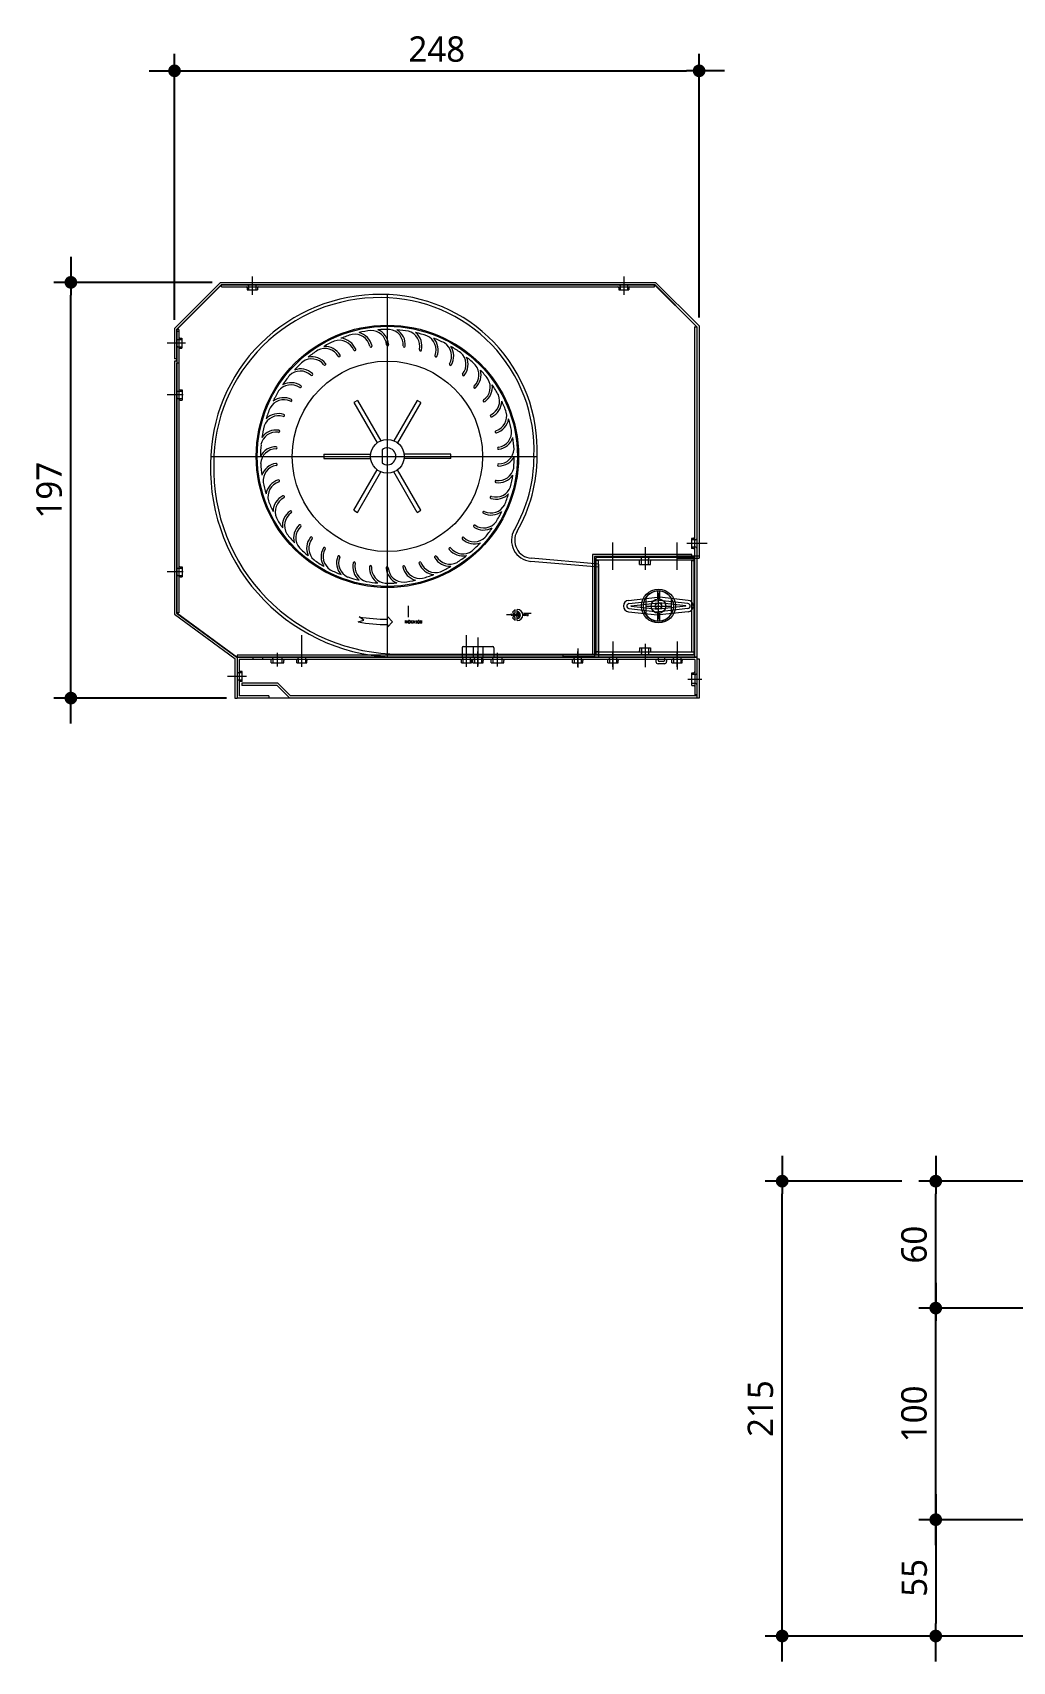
# Model space of a CAD drawing. Header units: millimetres. Extents: x 232323 to 272954, y -5343 to 8721.
# Drawn here: x 269869 to 270333, y 1495 to 2265 of the extents above; entities that cross this region are included whole.
import ezdxf

# ---------------------------------------------------------------- set-up
doc = ezdxf.new("R2010")
doc.units = ezdxf.units.MM
doc.header["$MEASUREMENT"] = 0
doc.layers.get('0').update_dxf_attribs({"linetype": 'CONTINUOUS'})
doc.layers.add('A-DIMS', color=7, linetype='CONTINUOUS', lineweight=25)
doc.layers.add('A-XXXX-FIN2', color=6, linetype='CONTINUOUS', lineweight=20)
doc.styles.add('HY울릉도L', font='')
doc.styles.get("Standard").update_dxf_attribs({"font": 'SIMPLEX.shx'})
doc.styles.add('맑은고딕', font='malgun.ttf')
doc.styles.get('HY울릉도L').set_extended_font_data('HYwulM')
doc.dimstyles.new('CDIM', dxfattribs={"dimtxt": 3, "dimasz": 1.5, "dimexe": 2, "dimexo": 1, "dimgap": 1, "dimtad": 1, "dimdec": 0, "dimrnd": 0.5, "dimzin": 0, "dimdsep": 32, "dimlunit": 6, "dimtxsty": 'HY울릉도L', "dimblk1": '_CIDOT', "dimblk2": '_CIDOT', "dimsah": 1, "dimcen": 5.5, "dimclrd": 2, "dimclre": 2, "dimclrt": 7, "dimadec": 0, "dimazin": 0, "dimtfac": 1, "dimtdec": 0, "dimtix": 1, "dimtmove": 2, "dimatfit": 1, "dimldrblk": '_CIDOT', "dimfxl": 1, "dimtolj": 1, "dimtzin": 0, "dimlwd": -1, "dimarcsym": 0})

# ---------------------------------------------------------------- blocks, each defined once
blk = doc.blocks.new('_CIDOT')
at = {"color": 0, "linetype": 'ByBlock'}
blk.add_line((2, 0), (-1, 0), dxfattribs=at)
at = {"color": 0, "linetype": 'ByBlock', "const_width": 0.5}
blk.add_lwpolyline([(-0.25, 0, 1), (0.25, 0, 1)], format="xyb", close=True, dxfattribs=at)
blk = doc.blocks.new('*D74')
at = {"layer": 'A-DIMS', "lineweight": -2, "transparency": 16777216}
for p, q in [((270362.22, 1722.15), (270288.29, 1722.15)), ((270419.22, 1662.15), (270288.29, 1662.15))]:
    blk.add_line(p, q, dxfattribs=at)
at = {"layer": 'A-DIMS', "transparency": 16777216}
blk.add_line((270296.29, 1668.15), (270296.29, 1716.15), dxfattribs=at)
at = {"layer": 'A-DIMS', "transparency": 16777216, "xscale": 6, "yscale": 6, "zscale": 6}
for p, rotation in [((270296.29, 1722.15), 90), ((270296.29, 1662.15), 270)]:
    blk.add_blockref('_CIDOT', p, dxfattribs=dict(at, rotation=rotation))
at = {"layer": 'A-DIMS', "color": 3, "transparency": 16777216, "insert": (270286.09, 1692.15), "char_height": 12, "attachment_point": 5, "rotation": 90, "style": '맑은고딕'}
blk.add_mtext('\\A1;60', dxfattribs=at)
blk = doc.blocks.new('*D76')
at = {"layer": 'A-DIMS', "lineweight": -2, "transparency": 16777216}
for p, q in [((270280.29, 1722.15), (270215.69, 1722.15)), ((270341.42, 1507.15), (270215.69, 1507.15))]:
    blk.add_line(p, q, dxfattribs=at)
at = {"layer": 'A-DIMS', "transparency": 16777216}
blk.add_line((270223.69, 1513.15), (270223.69, 1716.15), dxfattribs=at)
at = {"layer": 'A-DIMS', "transparency": 16777216, "xscale": 6, "yscale": 6, "zscale": 6}
for p, rotation in [((270223.69, 1722.15), 90), ((270223.69, 1507.15), 270)]:
    blk.add_blockref('_CIDOT', p, dxfattribs=dict(at, rotation=rotation))
at = {"layer": 'A-DIMS', "color": 3, "transparency": 16777216, "insert": (270213.46, 1614.65), "char_height": 12, "attachment_point": 5, "rotation": 90, "style": '맑은고딕'}
blk.add_mtext('\\A1;215', dxfattribs=at)
blk = doc.blocks.new('*D77')
at = {"layer": 'A-DIMS', "lineweight": -2, "transparency": 16777216}
for p, q in [((270419.22, 1562.15), (270288.29, 1562.15)), ((270346.62, 1507.15), (270288.29, 1507.15))]:
    blk.add_line(p, q, dxfattribs=at)
at = {"layer": 'A-DIMS', "transparency": 16777216}
blk.add_line((270296.29, 1556.15), (270296.29, 1513.15), dxfattribs=at)
at = {"layer": 'A-DIMS', "transparency": 16777216, "xscale": 6, "yscale": 6, "zscale": 6}
for p, rotation in [((270296.29, 1562.15), 90), ((270296.29, 1507.15), 270)]:
    blk.add_blockref('_CIDOT', p, dxfattribs=dict(at, rotation=rotation))
at = {"layer": 'A-DIMS', "color": 3, "transparency": 16777216, "insert": (270286.19, 1534.65), "char_height": 12, "attachment_point": 5, "rotation": 90, "style": '맑은고딕'}
blk.add_mtext('\\A1;55', dxfattribs=at)
blk = doc.blocks.new('*D78')
at = {"layer": 'A-DIMS', "lineweight": -2, "transparency": 16777216}
for p, q in [((270418.6, 1662.15), (270288.29, 1662.15)), ((270418.6, 1562.15), (270288.29, 1562.15))]:
    blk.add_line(p, q, dxfattribs=at)
at = {"layer": 'A-DIMS', "transparency": 16777216}
blk.add_line((270296.29, 1568.15), (270296.29, 1656.15), dxfattribs=at)
at = {"layer": 'A-DIMS', "transparency": 16777216, "xscale": 6, "yscale": 6, "zscale": 6}
for p, rotation in [((270296.29, 1662.15), 90), ((270296.29, 1562.15), 270)]:
    blk.add_blockref('_CIDOT', p, dxfattribs=dict(at, rotation=rotation))
at = {"layer": 'A-DIMS', "color": 3, "transparency": 16777216, "insert": (270286.06, 1612.15), "char_height": 12, "attachment_point": 5, "rotation": 90, "style": '맑은고딕'}
blk.add_mtext('\\A1;100', dxfattribs=at)
blk = doc.blocks.new('*D93')
at = {"layer": 'A-DIMS', "lineweight": -2, "transparency": 16777216}
for p, q in [((269936.41, 2129.22), (269936.41, 2255)), ((270184.41, 2130.42), (270184.41, 2255))]:
    blk.add_line(p, q, dxfattribs=at)
at = {"layer": 'A-DIMS', "transparency": 16777216}
blk.add_line((269942.41, 2247), (270178.41, 2247), dxfattribs=at)
at = {"layer": 'A-DIMS', "transparency": 16777216, "xscale": 6, "yscale": 6, "zscale": 6, "rotation": 180}
blk.add_blockref('_CIDOT', (269936.41, 2247), dxfattribs=at)
at = {"layer": 'A-DIMS', "transparency": 16777216, "xscale": 6, "yscale": 6, "zscale": 6}
blk.add_blockref('_CIDOT', (270184.41, 2247), dxfattribs=at)
at = {"layer": 'A-DIMS', "color": 3, "transparency": 16777216, "insert": (270060.41, 2257.2), "char_height": 12, "attachment_point": 5, "style": '맑은고딕'}
blk.add_mtext('\\A1;248', dxfattribs=at)
blk = doc.blocks.new('*D94')
at = {"layer": 'A-DIMS', "lineweight": -2, "transparency": 16777216}
for p, q in [((269954.19, 2147), (269879.41, 2147)), ((269960.96, 1950.5), (269879.41, 1950.5))]:
    blk.add_line(p, q, dxfattribs=at)
at = {"layer": 'A-DIMS', "transparency": 16777216}
blk.add_line((269887.41, 1956.5), (269887.41, 2141), dxfattribs=at)
at = {"layer": 'A-DIMS', "transparency": 16777216, "xscale": 6, "yscale": 6, "zscale": 6}
for p, rotation in [((269887.41, 2147), 90), ((269887.41, 1950.5), 270)]:
    blk.add_blockref('_CIDOT', p, dxfattribs=dict(at, rotation=rotation))
at = {"layer": 'A-DIMS', "color": 3, "transparency": 16777216, "insert": (269877.17, 2048.75), "char_height": 12, "attachment_point": 5, "rotation": 90, "style": '맑은고딕'}
blk.add_mtext('\\A1;197', dxfattribs=at)

msp = doc.modelspace()

# ---------------------------------------------------------------- linework, layer by layer
at = {"layer": 'A-XXXX-FIN2'}
for p, q in [((269973.19, 2149.8), (269973.19, 2142.21)), ((269973.19, 2148.7), (269973.19, 2141.11)), ((270148.82, 2149.8), (270148.82, 2142.21)), ((270148.82, 2148.7), (270148.82, 2141.11)), ((269936.41, 2125.22), (269958.19, 2147)), ((269937.41, 2124.8), (269958.61, 2146)), ((269937.51, 2124.76), (269958.65, 2145.9)), ((269958.19, 2147), (270163.82, 2147)), ((269958.61, 2146), (270163.41, 2146)), ((269958.65, 2145.9), (270163.37, 2145.9)), ((269958.65, 2144.9), (269958.65, 2145.9)), ((269958.65, 2144.9), (270163.37, 2144.9)), ((269970.76, 2144.4), (269970.76, 2143.4)), ((269970.76, 2143.4), (269975.56, 2143.4)), ((269971.46, 2145.4), (269971.46, 2143.4)), ((269974.86, 2145.4), (269974.86, 2143.4)), ((269975.56, 2144.4), (269975.56, 2143.4)), ((270037.04, 1969.99), (270037.04, 2141.24)), ((270146.39, 2144.4), (270146.39, 2143.4)), ((270146.39, 2143.4), (270151.19, 2143.4)), ((270147.09, 2145.4), (270147.09, 2143.4)), ((270150.49, 2145.4), (270150.49, 2143.4)), ((270151.19, 2144.4), (270151.19, 2143.4)), ((270163.37, 2145.9), (270183.31, 2125.96)), ((270163.37, 2144.9), (270163.37, 2145.9)), ((270183.41, 2126), (270163.41, 2146)), ((270184.41, 2126.42), (270163.82, 2147)), ((269936.41, 2125.22), (269936.41, 2110.8)), ((270182.31, 2125.96), (270182.31, 1969.8)), ((270182.31, 2125.96), (270183.31, 2125.96)), ((270183.31, 2125.96), (270183.31, 1969.8)), ((270183.41, 2126), (270183.41, 2017.7)), ((270184.41, 2126.42), (270184.41, 2016.7)), ((269940.46, 2118.3), (269932.88, 2118.3)), ((269941.66, 2118.3), (269934.08, 2118.3)), ((269937.41, 2124.8), (269937.41, 2110.8)), ((269937.41, 2124), (269937.41, 2109.8)), ((269937.41, 2124), (269938.41, 2124)), ((269937.51, 2124.76), (269937.51, 1990.75)), ((269938.51, 2124.76), (269937.51, 2124.76)), ((269937.91, 2120), (269939.91, 2120)), ((269938.41, 2124), (269938.41, 2108.8)), ((269938.51, 2124.76), (269938.51, 1990.75)), ((269938.91, 2120.7), (269939.91, 2120.7)), ((269939.91, 2120.7), (269939.91, 2115.9)), ((269937.41, 2110.8), (269936.41, 2110.8)), ((269936.41, 2109.8), (269936.41, 1990.2)), ((269937.41, 2109.8), (269936.41, 2109.8)), ((269937.91, 2116.6), (269939.91, 2116.6)), ((269938.91, 2115.9), (269939.91, 2115.9)), ((269937.41, 2108.8), (269937.41, 1990.7)), ((269938.41, 2108.8), (269937.41, 2108.8)), ((269938.01, 2095.5), (269940.01, 2095.5)), ((269939.01, 2096.2), (269940.01, 2096.2)), ((269940.01, 2096.2), (269940.01, 2091.4)), ((269940.46, 2093.81), (269932.88, 2093.81)), ((269940.46, 2093.8), (269932.88, 2093.8)), ((269938.01, 2092.1), (269940.01, 2092.1)), ((269939.01, 2091.4), (269940.01, 2091.4)), ((270022.91, 2091.23), (270021.18, 2090.23)), ((270021.18, 2090.23), (270032.2, 2071.13)), ((270022.91, 2091.23), (270033.93, 2072.13)), ((270051.16, 2091.23), (270040.14, 2072.13)), ((270052.89, 2090.23), (270041.87, 2071.13)), ((270052.89, 2090.23), (270051.16, 2091.23)), ((269953.51, 2064.76), (270107.86, 2064.76)), ((270007.05, 2065.76), (270029.1, 2065.76)), ((270007.05, 2065.76), (270007.05, 2063.76)), ((270007.05, 2063.76), (270029.1, 2063.76)), ((270034.54, 2067.88), (270034.54, 2061.64)), ((270067.02, 2065.76), (270044.97, 2065.76)), ((270067.02, 2063.76), (270044.97, 2063.76)), ((270067.02, 2063.76), (270067.02, 2065.76)), ((270021.18, 2039.29), (270032.2, 2058.38)), ((270022.91, 2038.29), (270033.93, 2057.38)), ((270051.16, 2038.29), (270040.14, 2057.38)), ((270052.89, 2039.29), (270041.87, 2058.38)), ((270021.18, 2039.29), (270022.91, 2038.29)), ((270051.16, 2038.29), (270052.89, 2039.29)), ((270181.81, 2026), (270180.81, 2026)), ((270180.81, 2026), (270180.81, 2021.2)), ((270182.81, 2025.3), (270180.81, 2025.3)), ((270180.92, 2018.4), (270134.02, 2018.4)), ((270134.02, 2018.4), (270134.02, 1971)), ((270180.92, 2017.4), (270135.02, 2017.4)), ((270135.02, 2017.4), (270135.02, 1970)), ((270143.7, 2011.17), (270143.7, 2024.07)), ((270158.85, 2021.9), (270158.85, 2011.79)), ((270158.85, 2021.2), (270158.85, 2011.2)), ((270174, 2011.17), (270174, 2024.07)), ((270174.41, 2017.7), (270174.41, 2016.7)), ((270174.41, 2017.7), (270184.41, 2017.7)), ((270186.26, 2023.6), (270178.68, 2023.6)), ((270188.2, 2023.6), (270180.61, 2023.6)), ((270182.81, 2021.9), (270180.81, 2021.9)), ((270181.81, 2021.2), (270180.81, 2021.2)), ((270180.92, 2017.4), (270180.92, 2018.4)), ((269940.46, 2010.21), (269932.88, 2010.21)), ((269940.46, 2010.2), (269932.88, 2010.2)), ((269938.01, 2011.9), (269940.01, 2011.9)), ((269939.01, 2012.6), (269940.01, 2012.6)), ((269940.01, 2012.6), (269940.01, 2007.8)), ((270137.04, 2012.31), (270104.85, 2015.12)), ((270137.04, 2013.81), (270104.98, 2016.62)), ((270135.7, 1971.1), (270135.7, 2016.9)), ((270182, 2016.9), (270135.7, 2016.9)), ((270182, 2015.7), (270135.7, 2015.7)), ((270136.9, 2015.6), (270135.7, 2015.6)), ((270136.9, 1972.4), (270136.9, 2015.6)), ((270137.04, 1969.81), (270137.04, 2013.81)), ((270156.25, 2013.7), (270156.25, 2015.2)), ((270156.25, 2013.7), (270161.45, 2013.7)), ((270157.25, 2013.7), (270157.25, 2016.4)), ((270160.45, 2013.7), (270160.45, 2016.4)), ((270161.45, 2013.7), (270161.45, 2015.2)), ((270174.41, 2016.7), (270184.41, 2016.7)), ((270180.8, 2015.6), (270180.8, 1972.4)), ((270180.8, 2015.6), (270182, 2015.6)), ((270182, 2016.9), (270182, 1971.1)), ((269938.01, 2008.5), (269940.01, 2008.5)), ((269939.01, 2007.8), (269940.01, 2007.8)), ((270047.05, 1988.78), (270047.05, 1994.16)), ((270151.09, 1996.69), (270164.74, 1998.18)), ((270151.26, 1995.2), (270164.91, 1996.69)), ((270152.3, 1994.1), (270165.04, 1995.49)), ((270159.2, 1997.71), (270159.2, 1990.3)), ((270164.7, 2001.19), (270164.7, 1997.37)), ((270165.2, 1987.8), (270165.2, 2000.2)), ((270178.1, 1994.1), (270165.36, 1995.49)), ((270179.14, 1995.2), (270165.49, 1996.69)), ((270179.3, 1996.69), (270165.65, 1998.18)), ((270165.7, 2001.19), (270165.7, 1997.37)), ((270171.2, 1997.71), (270171.2, 1990.3)), ((269936.41, 1990.2), (269964.96, 1969.2)), ((269937.41, 1990.7), (269965.96, 1969.7)), ((269937.51, 1990.75), (269966, 1969.8)), ((269938.51, 1990.75), (269937.51, 1990.75)), ((270023.23, 1986.47), (270025.92, 1987.3)), ((270025.92, 1987.3), (270023.66, 1988.93)), ((270037.04, 1987.76), (270037.04, 1989.01)), ((270039.54, 1986.51), (270037.04, 1989.01)), ((270039.54, 1986.51), (270037.04, 1984.01)), ((270095.48, 1989.83), (270093.28, 1989.83)), ((270096.98, 1990.31), (270096.19, 1991.09)), ((270096.98, 1989.2), (270096.19, 1988.41)), ((270097.53, 1991.03), (270097.53, 1992.21)), ((270097.53, 1987.29), (270097.53, 1988.47)), ((270098.45, 1990.67), (270098.45, 1992.38)), ((270098.45, 1987.13), (270098.45, 1988.83)), ((270101.32, 1990.58), (270104.96, 1990.58)), ((270151.09, 1991.32), (270164.74, 1989.83)), ((270151.26, 1992.81), (270164.91, 1991.32)), ((270152.3, 1993.9), (270165.04, 1992.51)), ((270159.37, 1994), (270171.02, 1994)), ((270164.7, 1990.64), (270164.7, 1986.82)), ((270178.1, 1993.9), (270165.36, 1992.51)), ((270179.14, 1992.81), (270165.49, 1991.32)), ((270179.3, 1991.32), (270165.65, 1989.83)), ((270165.7, 1990.64), (270165.7, 1986.82)), ((269996.59, 1967.91), (269996.59, 1980.31)), ((270037.04, 1985.26), (270037.04, 1984.01)), ((270074.41, 1967.91), (270074.41, 1980.31)), ((270079.86, 1979.2), (270079.86, 1965.83)), ((269985.04, 1965.44), (269985.04, 1971.97)), ((269996.59, 1965.21), (269996.59, 1972.59)), ((270042.69, 1971.31), (270137.04, 1971.31)), ((270072.36, 1974.31), (270072.36, 1969.81)), ((270072.86, 1974.81), (270086.86, 1974.81)), ((270074.41, 1965.21), (270074.41, 1972.59)), ((270077.61, 1974.81), (270077.61, 1969.81)), ((270079.86, 1965.21), (270079.86, 1972.59)), ((270082.11, 1974.81), (270082.11, 1969.81)), ((270087.36, 1974.31), (270087.36, 1969.81)), ((270089.04, 1965.44), (270089.04, 1971.97)), ((270127.02, 1974), (270127.02, 1965)), ((270127.02, 1965.21), (270127.02, 1972.59)), ((270136.9, 1972.4), (270135.7, 1972.4)), ((270135.7, 1972.3), (270182, 1972.3)), ((270135.7, 1971.1), (270182, 1971.1)), ((270143.7, 1977.22), (270143.7, 1963.94)), ((270143.7, 1965.21), (270143.7, 1972.59)), ((270156.25, 1974.3), (270161.45, 1974.3)), ((270156.25, 1974.3), (270156.25, 1972.8)), ((270157.25, 1974.3), (270157.25, 1971.6)), ((270158.85, 1976.1), (270158.85, 1965.1)), ((270160.45, 1974.3), (270160.45, 1971.6)), ((270161.45, 1974.3), (270161.45, 1972.8)), ((270174, 1977.22), (270174, 1963.94)), ((270174, 1965.21), (270174, 1972.59)), ((270180.8, 1972.4), (270182, 1972.4)), ((269964.96, 1969.2), (269964.96, 1950.5)), ((269965.96, 1969.7), (269965.96, 1950.5)), ((269965.96, 1969.7), (269965.96, 1950.5)), ((270183.41, 1969.7), (269965.96, 1969.7)), ((270182.31, 1970.8), (269966, 1970.8)), ((269966, 1970.8), (269966, 1969.8)), ((270183.31, 1969.8), (269966, 1969.8)), ((270182.41, 1968.7), (269966.96, 1968.7)), ((269966.96, 1968.7), (269966.96, 1951.5)), ((269973.46, 1969.7), (269973.46, 1968.7)), ((269977.96, 1969.7), (269977.96, 1968.7)), ((269982.04, 1967.2), (269982.04, 1968.2)), ((269982.04, 1967.2), (269988.04, 1967.2)), ((269982.89, 1969.2), (269982.89, 1967.2)), ((269987.19, 1969.2), (269987.19, 1967.2)), ((269988.04, 1967.2), (269988.04, 1968.2)), ((269994.19, 1967.2), (269994.19, 1968.2)), ((269994.19, 1967.2), (269998.99, 1967.2)), ((269994.89, 1969.2), (269994.89, 1967.2)), ((269998.29, 1969.2), (269998.29, 1967.2)), ((269998.99, 1967.2), (269998.99, 1968.2)), ((270042.69, 1969.81), (270137.04, 1969.81)), ((270072.01, 1967.2), (270072.01, 1968.2)), ((270072.01, 1967.2), (270076.81, 1967.2)), ((270072.71, 1969.2), (270072.71, 1967.2)), ((270076.11, 1969.2), (270076.11, 1967.2)), ((270076.81, 1967.2), (270076.81, 1968.2)), ((270077.46, 1967.2), (270077.46, 1968.2)), ((270077.46, 1967.2), (270082.26, 1967.2)), ((270078.16, 1969.2), (270078.16, 1967.2)), ((270081.56, 1969.2), (270081.56, 1967.2)), ((270081.96, 1969.7), (270081.96, 1968.7)), ((270082.26, 1967.2), (270082.26, 1968.2)), ((270086.04, 1967.2), (270086.04, 1968.2)), ((270086.04, 1967.2), (270092.04, 1967.2)), ((270086.89, 1969.2), (270086.89, 1967.2)), ((270091.19, 1969.2), (270091.19, 1967.2)), ((270092.04, 1967.2), (270092.04, 1968.2)), ((270134.02, 1971), (270120.02, 1971)), ((270120.02, 1971), (270120.02, 1970)), ((270135.02, 1970), (270120.02, 1970)), ((270124.62, 1967.2), (270124.62, 1968.2)), ((270124.62, 1967.2), (270129.42, 1967.2)), ((270125.32, 1969.2), (270125.32, 1967.2)), ((270128.72, 1969.2), (270128.72, 1967.2)), ((270129.42, 1967.2), (270129.42, 1968.2)), ((270141.3, 1967.2), (270141.3, 1968.2)), ((270141.3, 1967.2), (270146.1, 1967.2)), ((270142, 1969.2), (270142, 1967.2)), ((270145.4, 1969.2), (270145.4, 1967.2)), ((270146.1, 1967.2), (270146.1, 1968.2)), ((270164.01, 1968.7), (270164.01, 1967.74)), ((270165.01, 1969.7), (270165.01, 1968.24)), ((270168.01, 1966.74), (270165.01, 1966.74)), ((270167.51, 1967.74), (270165.51, 1967.74)), ((270168.01, 1969.7), (270168.01, 1968.24)), ((270169.01, 1968.7), (270169.01, 1967.74)), ((270171.6, 1967.2), (270171.6, 1968.2)), ((270171.6, 1967.2), (270176.4, 1967.2)), ((270172.3, 1969.2), (270172.3, 1967.2)), ((270175.7, 1969.2), (270175.7, 1967.2)), ((270176.4, 1967.2), (270176.4, 1968.2)), ((270182.41, 1968.7), (270182.41, 1952.1)), ((270183.41, 1969.7), (270183.41, 1950.5)), ((270183.41, 1969.1), (270184.41, 1969.1)), ((270183.41, 1969.1), (270183.41, 1950.5)), ((270184.41, 1969.1), (270184.41, 1950.5)), ((269969.02, 1960.7), (269961.44, 1960.7)), ((269970.45, 1960.7), (269963.07, 1960.7)), ((269968.46, 1962.4), (269966.46, 1962.4)), ((269968.46, 1959), (269966.46, 1959)), ((269968.46, 1963.1), (269967.46, 1963.1)), ((269968.46, 1958.3), (269967.46, 1958.3)), ((269985.31, 1957.5), (269968.3, 1957.5)), ((269968.3, 1957.5), (269968.3, 1956.5)), ((269984.89, 1956.5), (269968.3, 1956.5)), ((269968.46, 1958.3), (269968.46, 1963.1)), ((269984.89, 1956.5), (269990.89, 1950.5)), ((269985.31, 1957.5), (269991.31, 1951.5)), ((270179.14, 1959.5), (270185.67, 1959.5)), ((270180.91, 1956.5), (270180.91, 1962.5)), ((270180.91, 1962.5), (270181.91, 1962.5)), ((270182.91, 1961.65), (270180.91, 1961.65)), ((270182.91, 1957.35), (270180.91, 1957.35)), ((270180.91, 1956.5), (270181.91, 1956.5)), ((269964.96, 1950.5), (269965.96, 1950.5)), ((270183.41, 1950.5), (269965.96, 1950.5)), ((269980.96, 1951.5), (269966.96, 1951.5)), ((269980.96, 1951.5), (269980.96, 1950.5)), ((270184.41, 1950.5), (269990.89, 1950.5)), ((270183.41, 1951.5), (269991.31, 1951.5)), ((270183.41, 1952.1), (270182.41, 1952.1))]:
    msp.add_line(p, q, dxfattribs=at)
for centre, radius in [((270037.04, 2064.76), 62), ((270037.04, 2064.76), 61.5), ((270037.04, 2064.76), 45), ((270037.04, 2064.76), 8), ((270165.2, 1994), 8), ((270165.2, 1994), 3.45), ((270165.2, 1994), 3.4), ((270165.2, 1994), 1.5)]:
    msp.add_circle(centre, radius, dxfattribs=at)
for centre, radius, start, end in [((270033.5, 2061.22), 80.07, 89.48435, 180), ((269970.26, 2144.4), 0.5, 0, 90), ((269970.96, 2145.4), 0.5, 0, 90), ((269975.36, 2145.4), 0.5, 90, 180), ((269976.06, 2144.4), 0.5, 90, 180), ((270034.21, 2067.59), 73.7, 357.75499, 90), ((270145.89, 2144.4), 0.5, 0, 90), ((270146.59, 2145.4), 0.5, 0, 90), ((270150.99, 2145.4), 0.5, 90, 180), ((270151.69, 2144.4), 0.5, 90, 180), ((270033.5, 2061.22), 78.57, 89.48435, 180), ((270034.21, 2067.59), 72.2, 357.75499, 90), ((269937.91, 2120.5), 0.5, 180, 270), ((269938.91, 2121.2), 0.5, 180, 270), ((270037.04, 2064.76), 60, 114.71475, 120), ((270014.3, 2112.3), 7.35, 21.55501, 108.70055), ((270037.04, 2064.76), 60, 106.14332, 111.42857), ((270014.3, 2112.3), 8.35, 21.55501, 84.42857), ((270021.64, 2115.16), 7.35, 12.98358, 100.12912), ((270037.04, 2064.76), 60, 97.5719, 102.85714), ((270021.64, 2115.16), 8.35, 12.98358, 75.85714), ((270029.33, 2116.89), 7.35, 4.41215, 91.55769), ((270037.04, 2064.76), 60, 89.00047, 94.28571), ((270029.33, 2116.89), 8.35, 4.41215, 67.28571), ((270037.15, 2117.5), 0.5, 184.41215, 4.41215), ((270037.19, 2117.46), 7.35, 355.84072, 82.98627), ((270037.19, 2117.46), 8.35, 355.84072, 58.71429), ((270037.04, 2064.76), 60, 80.42904, 85.71429), ((270045.04, 2116.85), 7.35, 347.26929, 74.41484), ((270045.04, 2116.85), 8.35, 347.26929, 50.14286), ((270037.04, 2064.76), 60, 71.85761, 77.14286), ((270052.71, 2115.07), 7.35, 338.69786, 65.84341), ((270052.71, 2115.07), 8.35, 338.69786, 41.57143), ((270037.04, 2064.76), 60, 63.28618, 68.57143), ((270060.04, 2112.17), 7.35, 330.12644, 57.27198), ((269937.91, 2116.1), 0.5, 90, 180), ((269938.91, 2115.4), 0.5, 90, 180), ((270001.3, 2103.49), 7.35, 38.69786, 125.84341), ((270037.04, 2064.76), 60, 123.28618, 128.57143), ((270001.3, 2103.49), 8.35, 38.69786, 101.57143), ((270007.47, 2108.39), 7.35, 30.12644, 117.27198), ((270007.47, 2108.39), 8.35, 30.12644, 93), ((270014.26, 2112.32), 0.5, 210.12644, 30.12644), ((270021.6, 2115.19), 0.5, 201.55501, 21.55501), ((270029.29, 2116.92), 0.5, 192.98358, 12.98358), ((270045.01, 2116.89), 0.5, 175.84072, 355.84072), ((270052.69, 2115.12), 0.5, 167.26929, 347.26929), ((270060.02, 2112.22), 0.5, 158.69786, 338.69786), ((270060.04, 2112.17), 8.35, 330.12644, 33), ((270037.04, 2064.76), 60, 54.71475, 60), ((270066.85, 2108.22), 7.35, 321.55501, 48.70055), ((270066.85, 2108.22), 8.35, 321.55501, 24.42857), ((270037.04, 2064.76), 60, 46.14332, 51.42857), ((270037.04, 2064.76), 60, 140.42904, 145.71429), ((269995.93, 2097.73), 7.35, 47.26929, 134.41484), ((270037.04, 2064.76), 60, 131.85761, 137.14286), ((269995.93, 2097.73), 8.35, 47.26929, 110.14286), ((270001.25, 2103.5), 0.5, 227.26929, 47.26929), ((270007.42, 2108.4), 0.5, 218.69786, 38.69786), ((270066.84, 2108.27), 0.5, 150.12644, 330.12644), ((270072.99, 2103.34), 0.5, 141.55501, 321.55501), ((270072.99, 2103.29), 7.35, 312.98358, 40.12912), ((270072.99, 2103.29), 8.35, 312.98358, 15.85714), ((270037.04, 2064.76), 60, 37.5719, 42.85714), ((269938.01, 2096), 0.5, 180, 270), ((269939.01, 2096.7), 0.5, 180, 270), ((270037.04, 2064.76), 60, 149.00047, 154.28571), ((269991.47, 2091.24), 7.35, 55.84072, 142.98627), ((269991.47, 2091.24), 8.35, 55.84072, 118.71429), ((269995.88, 2097.73), 0.5, 235.84072, 55.84072), ((270078.34, 2097.55), 0.5, 132.98358, 312.98358), ((270078.33, 2097.5), 7.35, 304.41215, 31.55769), ((270078.33, 2097.5), 8.35, 304.41215, 7.28571), ((270037.04, 2064.76), 60, 29.00047, 34.28571), ((269938.01, 2091.6), 0.5, 90, 180), ((269939.01, 2090.9), 0.5, 90, 180), ((270037.04, 2064.76), 60, 157.5719, 162.85714), ((269988.03, 2084.15), 7.35, 64.41215, 151.55769), ((269988.03, 2084.15), 8.35, 64.41215, 127.28571), ((269991.42, 2091.23), 0.5, 244.41215, 64.41215), ((270082.77, 2091.03), 0.5, 124.41215, 304.41215), ((270082.75, 2090.98), 7.35, 295.84072, 22.98627), ((270082.75, 2090.98), 8.35, 295.84072, 358.71429), ((270037.04, 2064.76), 60, 20.42904, 25.71429), ((270037.04, 2064.76), 60, 166.14332, 171.42857), ((269985.69, 2076.63), 7.35, 72.98358, 160.12912), ((269985.69, 2076.63), 8.35, 72.98358, 135.85714), ((269987.99, 2084.13), 0.5, 252.98358, 72.98358), ((270086.17, 2083.92), 0.5, 115.84072, 295.84072), ((270086.15, 2083.87), 7.35, 287.26929, 14.41484), ((270086.15, 2083.87), 8.35, 287.26929, 350.14286), ((270037.04, 2064.76), 60, 11.85761, 17.14286), ((269984.49, 2068.85), 7.35, 81.55501, 168.70055), ((269984.49, 2068.85), 8.35, 81.55501, 144.42857), ((269985.65, 2076.61), 0.5, 261.55501, 81.55501), ((270088.48, 2076.38), 0.5, 107.26929, 287.26929), ((270088.45, 2076.34), 7.35, 278.69786, 5.84341), ((270088.45, 2076.34), 8.35, 278.69786, 341.57143), ((270037.04, 2064.76), 60, 3.28618, 8.57143), ((270037.04, 2064.76), 60, 174.71475, 180), ((269984.47, 2060.97), 8.35, 90.12644, 153), ((269984.47, 2060.97), 7.35, 90.12644, 177.27198), ((269984.45, 2068.82), 0.5, 270.12644, 90.12644), ((270037.04, 2064.76), 4, 231.31781, 128.68219), ((270089.63, 2068.58), 0.5, 98.69786, 278.69786), ((270089.6, 2068.55), 7.35, 270.12644, 357.27198), ((270089.6, 2068.55), 8.35, 270.12644, 333), ((270037.04, 2064.76), 60, 354.71475, 0), ((270037.04, 2064.76), 69.32, 329.98857, 0), ((270037.04, 2064.76), 70.82, 329.98857, 0), ((270042.69, 2059.1), 89.29, 178.61538, 270), ((270042.69, 2059.1), 87.79, 178.61538, 270), ((270037.04, 2064.76), 60, 183.28618, 188.57143), ((269985.62, 2053.18), 8.35, 98.69786, 161.57143), ((269985.62, 2053.18), 7.35, 98.69786, 185.84341), ((269984.44, 2060.93), 0.5, 278.69786, 98.69786), ((270089.58, 2060.67), 8.35, 261.55501, 324.42857), ((270089.58, 2060.67), 7.35, 261.55501, 348.70055), ((270089.62, 2060.7), 0.5, 90.12644, 270.12644), ((270037.04, 2064.76), 60, 346.14332, 351.42857), ((270037.04, 2064.76), 60, 191.85761, 197.14286), ((269987.92, 2045.64), 8.35, 107.26929, 170.14286), ((269987.92, 2045.64), 7.35, 107.26929, 194.41484), ((269985.59, 2053.14), 0.5, 287.26929, 107.26929), ((270088.38, 2052.89), 7.35, 252.98358, 340.12912), ((270088.42, 2052.91), 0.5, 81.55501, 261.55501), ((270037.04, 2064.76), 60, 200.42904, 205.71429), ((269991.32, 2038.54), 8.35, 115.84072, 178.71429), ((269991.32, 2038.54), 7.35, 115.84072, 202.98627), ((269987.9, 2045.6), 0.5, 295.84072, 115.84072), ((270086.04, 2045.37), 7.35, 244.41215, 331.55769), ((270086.08, 2045.38), 0.5, 72.98358, 252.98358), ((270088.38, 2052.89), 8.35, 252.98358, 315.85714), ((270037.04, 2064.76), 60, 337.5719, 342.85714), ((270037.04, 2064.76), 60, 209.00047, 214.28571), ((269995.74, 2032.02), 8.35, 124.41215, 187.28571), ((269995.74, 2032.02), 7.35, 124.41215, 211.55769), ((269991.31, 2038.49), 0.5, 304.41215, 124.41215), ((270082.6, 2038.28), 7.35, 235.84072, 322.98627), ((270082.65, 2038.29), 0.5, 64.41215, 244.41215), ((270086.04, 2045.37), 8.35, 244.41215, 307.28571), ((270037.04, 2064.76), 60, 329.00047, 334.28571), ((270037.04, 2064.76), 60, 217.5719, 222.85714), ((270001.08, 2026.23), 8.35, 132.98358, 195.85714), ((270001.08, 2026.23), 7.35, 132.98358, 220.12912), ((269995.73, 2031.97), 0.5, 312.98358, 132.98358), ((270007.22, 2021.3), 8.35, 141.55501, 204.42857), ((270007.22, 2021.3), 7.35, 141.55501, 228.70055), ((270001.08, 2026.18), 0.5, 321.55501, 141.55501), ((270072.82, 2026.02), 0.5, 47.26929, 227.26929), ((270078.14, 2031.78), 8.35, 227.26929, 290.14286), ((270078.14, 2031.78), 7.35, 227.26929, 314.41484), ((270078.19, 2031.79), 0.5, 55.84072, 235.84072), ((270082.6, 2038.28), 8.35, 235.84072, 298.71429), ((270037.04, 2064.76), 60, 320.42904, 325.71429), ((270105.72, 2025.08), 10, 149.98857, 265), ((270105.72, 2025.08), 8.5, 149.98857, 265), ((270181.81, 2026.5), 0.5, 270, 0), ((270182.81, 2025.8), 0.5, 270, 0), ((270037.04, 2064.76), 60, 226.14332, 231.42857), ((270014.04, 2017.34), 8.35, 150.12644, 213), ((270014.04, 2017.34), 7.35, 150.12644, 237.27198), ((270007.23, 2021.25), 0.5, 330.12644, 150.12644), ((270021.36, 2014.44), 8.35, 158.69786, 221.57143), ((270014.05, 2017.29), 0.5, 338.69786, 158.69786), ((270059.81, 2017.19), 0.5, 30.12644, 210.12644), ((270066.6, 2021.13), 7.35, 210.12644, 297.27198), ((270066.65, 2021.12), 0.5, 38.69786, 218.69786), ((270072.77, 2026.03), 8.35, 218.69786, 281.57143), ((270072.77, 2026.03), 7.35, 218.69786, 305.84341), ((270037.04, 2064.76), 60, 303.28618, 308.57143), ((270037.04, 2064.76), 60, 311.85761, 317.14286), ((270181.81, 2020.7), 0.5, 0, 90), ((270182.81, 2021.4), 0.5, 0, 90), ((269938.01, 2012.4), 0.5, 180, 270), ((269939.01, 2013.1), 0.5, 180, 270), ((270037.04, 2064.76), 60, 234.71475, 240), ((270037.04, 2064.76), 60, 243.28618, 248.57143), ((270021.36, 2014.44), 7.35, 158.69786, 245.84341), ((270029.03, 2012.67), 8.35, 167.26929, 230.14286), ((270021.38, 2014.4), 0.5, 347.26929, 167.26929), ((270029.03, 2012.67), 7.35, 167.26929, 254.41484), ((270036.89, 2012.06), 8.35, 175.84072, 238.71429), ((270029.06, 2012.63), 0.5, 355.84072, 175.84072), ((270036.89, 2012.06), 7.35, 175.84072, 262.98627), ((270036.92, 2012.02), 0.5, 4.41215, 184.41215), ((270044.74, 2012.63), 8.35, 184.41215, 247.28571), ((270044.74, 2012.63), 7.35, 184.41215, 271.55769), ((270044.78, 2012.59), 0.5, 12.98358, 192.98358), ((270052.43, 2014.36), 8.35, 192.98358, 255.85714), ((270052.43, 2014.36), 7.35, 192.98358, 280.12912), ((270052.47, 2014.33), 0.5, 21.55501, 201.55501), ((270059.77, 2017.21), 8.35, 201.55501, 264.42857), ((270059.77, 2017.21), 7.35, 201.55501, 288.70055), ((270066.6, 2021.13), 8.35, 210.12644, 273), ((270037.04, 2064.76), 60, 294.71475, 300), ((270155.75, 2015.2), 0.5, 0, 90), ((270156.75, 2016.4), 0.5, 0, 90), ((270160.95, 2016.4), 0.5, 90, 180), ((270161.95, 2015.2), 0.5, 90, 180), ((269938.01, 2008), 0.5, 90, 180), ((269939.01, 2007.3), 0.5, 90, 180), ((270037.04, 2064.76), 60, 251.85761, 257.14286), ((270037.04, 2064.76), 60, 260.42904, 265.71429), ((270037.04, 2064.76), 60, 269.00047, 274.28571), ((270037.04, 2064.76), 60, 277.5719, 282.85714), ((270037.04, 2064.76), 60, 286.14332, 291.42857), ((270151.39, 1994), 2.7, 96.23462, 263.76538), ((270151.39, 1994), 1.2, 96.23462, 263.76538), ((270165.2, 1994), 7.2, 93.98208, 266.01792), ((270165.2, 1994), 7.05, 31.67243, 148.32757), ((270165.2, 1994), 4.2, 83.76538, 96.23462), ((270165.2, 1994), 2.7, 83.76538, 96.23462), ((270165.2, 1994), 7.2, 273.98208, 86.01792), ((270179.01, 1994), 1.2, 276.23462, 83.76538), ((270179.01, 1994), 2.7, 276.23462, 83.76538), ((270037.04, 2064.76), 79.5, 260, 270), ((270037.04, 2064.76), 77, 260, 270), ((270098.45, 1989.75), 2.62, 110.48732, 149.32888), ((270098.45, 1989.75), 2.62, 210.67112, 249.51268), ((270098.45, 1989.75), 1.57, 125.68533, 159.36065), ((270098.45, 1989.75), 1.57, 200.63935, 234.31467), ((270098.45, 1989.75), 2.62, 270, 90), ((270098.45, 1989.75), 1.57, 270, 90), ((270098.45, 1989.75), 0.919, 270, 90), ((270152.31, 1994), 0.1, 96.23462, 263.76538), ((270165.2, 1994), 7.05, 211.67243, 328.32757), ((270165.2, 1994), 4.2, 263.76538, 276.23462), ((270165.2, 1994), 2.7, 263.76538, 276.23462), ((270178.09, 1994), 0.1, 276.23462, 83.76538), ((270072.86, 1974.31), 0.5, 90, 180), ((270086.86, 1974.31), 0.5, 0, 90), ((270155.75, 1972.8), 0.5, 270, 0), ((270156.75, 1971.6), 0.5, 270, 0), ((270160.95, 1971.6), 0.5, 180, 270), ((270161.95, 1972.8), 0.5, 180, 270), ((269967.46, 1963.6), 0.5, 180, 270), ((269981.54, 1968.2), 0.5, 0, 90), ((269982.39, 1969.2), 0.5, 0, 90), ((269987.69, 1969.2), 0.5, 90, 180), ((269988.54, 1968.2), 0.5, 90, 180), ((269993.69, 1968.2), 0.5, 0, 90), ((269994.39, 1969.2), 0.5, 0, 90), ((269998.79, 1969.2), 0.5, 90, 180), ((269999.49, 1968.2), 0.5, 90, 180), ((270071.51, 1968.2), 0.5, 0, 90), ((270072.21, 1969.2), 0.5, 0, 90), ((270076.61, 1969.2), 0.5, 90, 180), ((270077.31, 1968.2), 0.5, 90, 180), ((270076.96, 1968.2), 0.5, 0, 90), ((270077.66, 1969.2), 0.5, 0, 90), ((270082.06, 1969.2), 0.5, 90, 180), ((270082.76, 1968.2), 0.5, 90, 180), ((270085.54, 1968.2), 0.5, 0, 90), ((270086.39, 1969.2), 0.5, 0, 90), ((270091.69, 1969.2), 0.5, 90, 180), ((270092.54, 1968.2), 0.5, 90, 180), ((270124.12, 1968.2), 0.5, 0, 90), ((270124.82, 1969.2), 0.5, 0, 90), ((270129.22, 1969.2), 0.5, 90, 180), ((270129.92, 1968.2), 0.5, 90, 180), ((270140.8, 1968.2), 0.5, 0, 90), ((270141.5, 1969.2), 0.5, 0, 90), ((270145.9, 1969.2), 0.5, 90, 180), ((270146.6, 1968.2), 0.5, 90, 180), ((270165.01, 1967.74), 1, 180, 270), ((270165.51, 1968.24), 0.5, 180, 270), ((270167.51, 1968.24), 0.5, 270, 0), ((270168.01, 1967.74), 1, 270, 0), ((270171.1, 1968.2), 0.5, 0, 90), ((270171.8, 1969.2), 0.5, 0, 90), ((270176.2, 1969.2), 0.5, 90, 180), ((270176.9, 1968.2), 0.5, 90, 180), ((269966.46, 1962.9), 0.5, 180, 270), ((269966.46, 1958.5), 0.5, 90, 180), ((269967.46, 1957.8), 0.5, 90, 180), ((270181.91, 1963), 0.5, 270, 0), ((270181.91, 1956), 0.5, 0, 90), ((270182.91, 1962.15), 0.5, 270, 0), ((270182.91, 1956.85), 0.5, 0, 90)]:
    msp.add_arc(centre, radius, start, end, dxfattribs=at)

# ---------------------------------------------------------------- texts
for s, height, p in [('ROTATION', 1.312, (270053.6, 1987.17)), ('OREA ', 0.875, (270098.53, 1990.25)), ('K', 0.875, (270099.33, 1990.25)), ('FAN', 0.875, (270103.69, 1990.23))]:
    msp.add_text(s, height=height, rotation=180, dxfattribs=at).set_placement(p)

# ---------------------------------------------------------------- dimensions: what is measured, and where the dimension line sits
at = {"layer": 'A-DIMS'}
dim = msp.add_linear_dim(base=(270184.41, 2247), p1=(269936.41, 2125.22), p2=(270184.41, 2126.42), dimstyle='CDIM', override={"dimscale": 4, "dimtxsty": '맑은고딕', "dimclrd": 256, "dimclre": 256, "dimclrt": 3}, dxfattribs=at)
dim.commit()
dim.dimension.update_dxf_attribs({"geometry": '*D93', "text_midpoint": (270060.41, 2257.2)})
for base, p1, p2, picture, middle in [((269887.40631564, 2147.00284003), (269964.96448913, 1950.50284003), (269958.19210208, 2147.00284003), '*D94', (269877.17397868, 2048.75284003)), ((270223.69, 1722.15), (270345.42, 1507.15), (270284.29, 1722.15), '*D76', (270213.46, 1614.65)), ((270296.29, 1722.15), (270423.22, 1662.15), (270366.22, 1722.15), '*D74', (270286.09, 1692.15)), ((270296.29, 1662.15), (270422.6, 1562.15), (270422.6, 1662.15), '*D78', (270286.06, 1612.15)), ((270296.29, 1507.15), (270423.22, 1562.15), (270350.62, 1507.15), '*D77', (270286.19, 1534.65))]:
    dim = msp.add_linear_dim(base=base, p1=p1, p2=p2, angle=90, dimstyle='CDIM', override={"dimscale": 4, "dimtxsty": '맑은고딕', "dimclrd": 256, "dimclre": 256, "dimclrt": 3}, dxfattribs=at)
    dim.commit()
    dim.dimension.update_dxf_attribs({"geometry": picture, "text_midpoint": middle})

doc.saveas('drawing.dxf')
